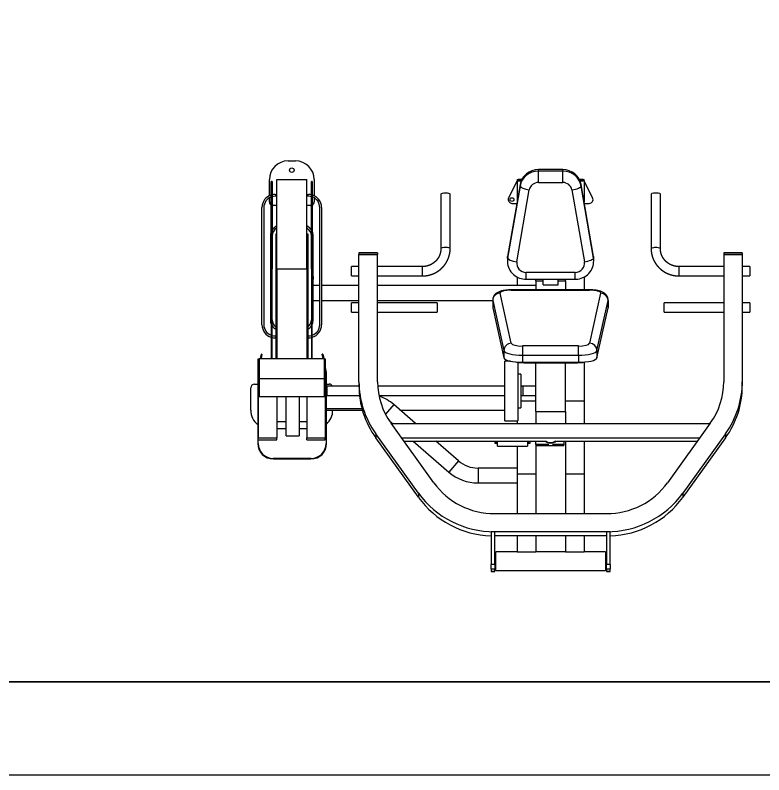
# Model space of a CAD drawing. Header units: millimetres. Extents: x -396 to 32754, y 354 to 22128.
# Drawn here: x 7821 to 9831, y 354 to 2394 of the extents above; entities that cross this region are included whole.
import ezdxf

# ---------------------------------------------------------------- set-up
doc = ezdxf.new("R2010")
doc.units = ezdxf.units.MM
for name, color, linetype in [('equipments', 250, 'Continuous'), ('furniture', 26, 'Continuous'), ('walls', 5, 'Continuous')]:
    doc.layers.add(name, color=color, linetype=linetype)

# ---------------------------------------------------------------- blocks, each defined once
blk = doc.blocks.new('Fit27')
at = {"layer": 'equipments'}
for p, q in [((-705, 1099.8), (-685, 1099.8)), ((32.5, 1076.4), (-32.8, 1076.4)), ((-32.8, 1072.5), (-32.8, 1076.4)), ((32.5, 1072.5), (-32.8, 1072.5)), ((-32.8, 1041.9), (-32.8, 1072.5)), ((32.5, 1076.4), (32.5, 1072.5)), ((32.5, 1041.9), (32.5, 1072.5)), ((-755, 1006.4), (-755, 1049.8)), ((-750, 809.5), (-750, 1044.5)), ((-748, 1044.5), (-750, 1044.5)), ((-748, 1044.5), (-748, 809.5)), ((-735, 809.8), (-735, 1049.8)), ((-735, 1049.8), (-655, 1049.8)), ((-655, 809.8), (-655, 1049.8)), ((-642, 809.5), (-642, 1044.5)), ((-640, 1044.5), (-642, 1044.5)), ((-640, 1044.5), (-640, 809.5)), ((-635, 1049.8), (-635, 1006.4)), ((-91.5, 1042.8), (-112.8, 1000.2)), ((-91.5, 1042.8), (-90, 1042.8)), ((-90, 1049.8), (-90, 1045.8)), ((-90, 1049.8), (-87, 1049.8)), ((-90, 1045.8), (-90, 990.2)), ((-77.5, 1049.8), (-87, 1049.8)), ((-87, 1045.8), (-87, 1049.8)), ((-79.3, 1045.8), (-87, 1045.8)), ((-87, 1045.8), (-79.3, 1045.8)), ((-32.8, 1041.9), (32.5, 1041.9)), ((87, 1049.8), (77.2, 1049.8)), ((90, 1045.8), (79.1, 1045.8)), ((79.1, 1045.8), (87, 1045.8)), ((87, 1049.8), (90, 1049.8)), ((87, 1049.8), (87, 1045.8)), ((90, 1045.8), (90, 1049.8)), ((90, 1045.8), (90, 988.7)), ((90, 1042.8), (91.5, 1042.8)), ((112.8, 1000.2), (91.5, 1042.8)), ((-82.1, 1036), (-115.4, 842.9)), ((-82.1, 1032.2), (-115.4, 839)), ((-90.8, 828.5), (-57.4, 1021.7)), ((-82.1, 1036), (-82.1, 1032.2)), ((57.2, 1021.7), (90.5, 828.5)), ((115.2, 842.9), (81.8, 1036)), ((81.8, 1032.2), (81.8, 1036)), ((115.2, 839), (81.8, 1032.2)), ((-755, 989.8), (-755, 1000.7)), ((-740, 1009.8), (-735, 1009.8)), ((-735, 1004.8), (-740, 1004.8)), ((-655, 1009.8), (-650, 1009.8)), ((-650, 1004.8), (-655, 1004.8)), ((-635, 1000.7), (-635, 989.8)), ((-294.7, 1010.4), (-294.7, 864.3)), ((-269.7, 864.3), (-269.7, 1010.4)), ((269.7, 1010.4), (269.7, 864.3)), ((294.7, 864.3), (294.7, 1010.4)), ((-735, 979.8), (-745, 979.8)), ((-645, 979.8), (-655, 979.8)), ((-103.8, 985.8), (-90.8, 985.8)), ((90.5, 985.8), (103.8, 985.8)), ((-775, 659.8), (-775, 974.8)), ((-770, 974.8), (-770, 659.8)), ((-620, 659.8), (-620, 974.8)), ((-615, 974.8), (-615, 659.8)), ((-752.5, 898), (-752.5, 673)), ((-752.5, 898), (-750, 898)), ((-748, 898), (-747.5, 898)), ((-747.5, 673), (-747.5, 898)), ((-738, 903.5), (-738, 569)), ((-738, 903.5), (-735, 903.5)), ((-655, 903.5), (-652, 903.5)), ((-652, 903.5), (-652, 569)), ((-642.5, 898), (-642.5, 673)), ((-642.5, 898), (-642, 898)), ((-640, 898), (-637.5, 898)), ((-637.5, 789.3), (-637.5, 898)), ((-464.7, 852.8), (-514.7, 852.8)), ((-514.7, 852.8), (-514.7, 848)), ((-514.7, 506.9), (-514.7, 848)), ((-464.7, 848), (-514.7, 848)), ((-514.7, 848), (-464.7, 848)), ((-464.7, 852.8), (-464.7, 848)), ((-464.7, 506.9), (-464.7, 848)), ((-115.4, 839), (-115.4, 842.9)), ((115.2, 842.9), (115.2, 839)), ((514.7, 852.8), (464.7, 852.8)), ((464.7, 852.8), (464.7, 848)), ((464.7, 848), (464.7, 506.9)), ((514.7, 848), (464.7, 848)), ((464.7, 848), (514.7, 848)), ((514.7, 852.8), (514.7, 848)), ((514.7, 848), (514.7, 506.9)), ((-116.1, 834.9), (-116.1, 831)), ((115.9, 831), (115.9, 834.9)), ((-750, 809.5), (-750, 571.2)), ((-748, 809.5), (-750, 809.5)), ((-748, 571.2), (-748, 809.5)), ((-735, 809.8), (-735, 569)), ((-735, 809.8), (-655, 809.8)), ((-655, 809.8), (-655, 569)), ((-642, 809.5), (-642, 571.2)), ((-640, 809.5), (-642, 809.5)), ((-640, 571.2), (-640, 809.5)), ((-514.7, 815.9), (-534.7, 815.9)), ((-534.7, 791.2), (-534.7, 815.9)), ((-344.7, 815.9), (-464.7, 815.9)), ((-344.7, 815.9), (-344.7, 791.2)), ((65.9, 800.4), (-66.1, 800.4)), ((-66.1, 781.9), (-66.1, 800.4)), ((65.9, 781.9), (65.9, 800.4)), ((464.7, 815.9), (344.7, 815.9)), ((344.7, 791.2), (344.7, 815.9)), ((534.7, 815.9), (514.7, 815.9)), ((534.7, 815.9), (534.7, 791.2)), ((-637.5, 789.3), (-637.5, 781.8)), ((-637.5, 673), (-637.5, 781.8)), ((-534.7, 790.9), (-534.7, 791.2)), ((-534.7, 790.9), (-514.7, 790.9)), ((-464.7, 790.9), (-344.7, 790.9)), ((-344.7, 791.2), (-344.7, 790.9)), ((-90, 787.9), (-90, 764.8)), ((-66.1, 781.9), (65.9, 781.9)), ((-40, 777.6), (-40, 781.9)), ((-40, 777.6), (-20, 777.6)), ((-40, 777.6), (-40, 753.5)), ((-20, 767.2), (-20, 781.9)), ((20, 767.2), (20, 781.9)), ((20, 777.6), (40, 777.6)), ((40, 777.6), (40, 781.9)), ((40, 777.6), (40, 753.5)), ((90, 788), (90, 753.5)), ((344.7, 790.9), (344.7, 791.2)), ((344.7, 790.9), (464.7, 790.9)), ((514.7, 790.9), (534.7, 790.9)), ((534.7, 791.2), (534.7, 790.9)), ((-620, 764.8), (-637.5, 764.8)), ((-514.7, 764.8), (-615, 764.8)), ((-40, 764.8), (-464.7, 764.8)), ((-20, 767.2), (20, 767.2)), ((-105.6, 610), (-135.6, 744.6)), ((104.4, 753.5), (-105.6, 753.5)), ((-105.6, 752.8), (-105.6, 753.5)), ((-105.6, 752.8), (104.4, 752.8)), ((134.3, 744.6), (104.3, 610)), ((104.4, 753.5), (104.4, 752.8)), ((-637.5, 724.8), (-620, 724.8)), ((-615, 724.8), (-514.7, 724.8)), ((-534.7, 693.7), (-534.7, 718.4)), ((-514.7, 718.4), (-534.7, 718.4)), ((-464.7, 724.8), (-155.6, 724.8)), ((-304.7, 718.4), (-464.7, 718.4)), ((-304.7, 718.4), (-304.7, 693.7)), ((-155.6, 725.7), (-155.6, 706.4)), ((-155.5, 725), (-125.5, 590.4)), ((-155.5, 725), (-155.5, 705.6)), ((124.3, 590.4), (154.3, 725)), ((154.3, 725), (154.3, 705.6)), ((154.4, 706.4), (154.4, 725.7)), ((464.7, 718.4), (304.7, 718.4)), ((304.7, 693.7), (304.7, 718.4)), ((534.7, 718.4), (514.7, 718.4)), ((534.7, 718.4), (534.7, 693.7)), ((-534.7, 693.4), (-534.7, 693.7)), ((-304.7, 693.7), (-304.7, 693.4)), ((-155.5, 705.6), (-125.5, 571.1)), ((124.3, 571.1), (154.3, 705.6)), ((304.7, 693.4), (304.7, 693.7)), ((534.7, 693.7), (534.7, 693.4)), ((-534.7, 693.4), (-514.7, 693.4)), ((-464.7, 693.4), (-304.7, 693.4)), ((304.7, 693.4), (464.7, 693.4)), ((514.7, 693.4), (534.7, 693.4)), ((-752.5, 673), (-750, 673)), ((-748, 673), (-747.5, 673)), ((-642.5, 673), (-642, 673)), ((-640, 673), (-637.5, 673)), ((-740, 629.8), (-738, 629.8)), ((-738, 624.8), (-740, 624.8)), ((-652, 629.8), (-650, 629.8)), ((-650, 624.8), (-652, 624.8)), ((74.4, 602.7), (-75.6, 602.7)), ((-75.6, 602.7), (-75.6, 578.2)), ((74.4, 578.2), (74.4, 602.7)), ((-778.9, 569), (-776.5, 581.1)), ((-775, 580.8), (-777.4, 569)), ((-775, 580.8), (-776.5, 581.1)), ((-611.5, 581.1), (-613, 580.8)), ((-610.6, 569), (-613, 580.8)), ((-611.5, 581.1), (-609.1, 569)), ((-125.5, 590.4), (-125.5, 571.1)), ((-75.6, 578.2), (74.4, 578.2)), ((-75.6, 578.2), (-75.6, 558.9)), ((74.4, 578.2), (74.4, 558.9)), ((124.3, 590.4), (124.3, 571.1)), ((-785, 517), (-785, 568.3)), ((-785, 568.3), (-782.5, 568.3)), ((-782.5, 569), (-607.5, 569)), ((-782.5, 569), (-782.5, 568.9)), ((-782.5, 568.9), (-782.5, 515.7)), ((-782.5, 568.9), (-607.5, 568.9)), ((-748, 571.2), (-750, 571.2)), ((-750, 571.2), (-750, 569)), ((-748, 569), (-748, 571.2)), ((-640, 571.2), (-642, 571.2)), ((-642, 571.2), (-642, 569)), ((-640, 569), (-640, 571.2)), ((-607.5, 568.9), (-607.5, 569)), ((-607.5, 515.7), (-607.5, 568.9)), ((-607.5, 568.3), (-605, 568.3)), ((-605, 568.3), (-605, 517)), ((-123, 401.9), (-123, 561.9)), ((-107.9, 561.9), (-123, 561.9)), ((-88, 559), (-88, 401.9)), ((-75.6, 558.9), (74.4, 558.9)), ((-65, 557.6), (-65, 558.9)), ((-65, 557.6), (65, 557.6)), ((-40, 426.7), (-40, 557.6)), ((40, 426.7), (40, 557.6)), ((65, 557.6), (65, 558.9)), ((90, 559.3), (90, 455.8)), ((-785, 539.3), (-786.5, 531.9)), ((-786.5, 531.9), (-786.5, 341.3)), ((-601.5, 531.9), (-605, 549.1)), ((-605, 541.6), (-603, 531.8)), ((-603, 531.8), (-603, 340.8)), ((-601.5, 341.3), (-601.5, 531.9)), ((-785, 517), (-785, 355.7)), ((-782.5, 517), (-785, 517)), ((-782.5, 515.7), (-607.5, 515.7)), ((-782.5, 515.7), (-782.5, 467.1)), ((-605, 517), (-607.5, 517)), ((-607.5, 467.1), (-607.5, 515.7)), ((-605, 517), (-605, 355.7)), ((-80, 526.9), (-88, 526.9)), ((-80, 526.9), (-80, 513.7)), ((-80, 513.7), (-80, 436.9)), ((-805, 430.2), (-805, 490.2)), ((-795, 500.2), (-786.5, 500.2)), ((-605, 500.2), (-603, 500.2)), ((-603, 494.4), (-605, 494.4)), ((-601.5, 500.2), (-595, 500.2)), ((-600, 494.4), (-601.5, 494.4)), ((-514.7, 494.4), (-600, 494.4)), ((-600, 469.4), (-600, 494.4)), ((-514.7, 506.9), (-514.7, 495.7)), ((-123, 494.4), (-464.3, 494.4)), ((-75, 494.4), (-80, 494.4)), ((-75, 494.4), (-75, 469.4)), ((-40, 494.4), (-75, 494.4)), ((514.7, 506.9), (514.7, 495.7)), ((-605, 469.5), (-603, 469.5)), ((-601.5, 469.5), (-600, 469.5)), ((-600, 469.4), (-513.3, 469.4)), ((-461, 469.4), (-123, 469.4)), ((-80, 469.4), (-75, 469.4)), ((-75, 469.5), (-40, 469.5)), ((-782.5, 467.1), (-607.5, 467.1)), ((-735, 467.1), (-735, 355.7)), ((-710, 361.8), (-710, 467.1)), ((-675, 467.1), (-675, 361.8)), ((-655, 467.1), (-655, 355.7)), ((-80, 455.8), (-40, 455.8)), ((40, 455.8), (90, 455.8)), ((90, 455.8), (90, 394.9)), ((-605, 434.8), (-603, 434.8)), ((-605, 430.8), (-603, 430.8)), ((-601.5, 434.8), (-506.8, 434.8)), ((-601.5, 430.8), (-505.7, 430.8)), ((-585, 430.8), (-585, 430.2)), ((-421.3, 445.4), (-443.6, 419.7)), ((-363.2, 394.9), (-421.3, 445.4)), ((-404.5, 430.8), (-123, 430.8)), ((-88, 436.9), (-80, 436.9)), ((-40, 426.7), (40, 426.7)), ((-40, 426.7), (-40, 394.9)), ((40, 426.7), (40, 394.9)), ((-735, 399.8), (-710, 399.8)), ((-675, 399.8), (-655, 399.8)), ((-434.4, 403.7), (-424.2, 394.9)), ((-313.8, 235.5), (-428.5, 395.2)), ((-428.4, 394.9), (428.4, 394.9)), ((-123, 401.9), (-88, 401.9)), ((-90, 401.9), (-90, 394.9)), ((428.5, 395.2), (313.8, 235.5)), ((-710, 380.2), (-735, 380.2)), ((-655, 380.2), (-675, 380.2)), ((-354.8, 207.6), (-469.5, 367.2)), ((-469.5, 367.2), (-469.5, 356)), ((469.5, 367.2), (354.8, 207.6)), ((469.5, 367.2), (469.5, 356)), ((-785, 355.7), (-735, 355.7)), ((-785, 350.8), (-785, 355.7)), ((-785, 350.8), (-735, 350.8)), ((-785, 340.8), (-785, 350.8)), ((-735, 350.8), (-735, 355.7)), ((-710, 361.8), (-675, 361.8)), ((-655, 355.7), (-605, 355.7)), ((-655, 350.8), (-655, 355.7)), ((-655, 350.8), (-605, 350.8)), ((-605, 350.8), (-605, 355.7)), ((-354.8, 196.3), (-469.5, 356)), ((-400.3, 355.9), (400.3, 355.9)), ((-393.9, 346.9), (-15.5, 346.9)), ((-369, 346.9), (-273.7, 264.2)), ((-247.5, 294.4), (-308, 346.9)), ((-150, 346.9), (-150, 341.7)), ((-145, 341.7), (-145, 346.9)), ((-142.5, 334.2), (-142.5, 346.9)), ((-62.5, 346.9), (-62.5, 334.2)), ((-60, 346.9), (-60, 341.7)), ((-55, 341.7), (-55, 346.9)), ((-40, 338.5), (-40, 346.9)), ((15.5, 346.9), (393.9, 346.9)), ((35, 346.9), (35, 338.5)), ((40, 346.9), (40, 152.4)), ((90, 346.9), (90, 259.4)), ((469.5, 356), (354.8, 196.3)), ((-145, 341.7), (-150, 341.7)), ((-150, 341.5), (-150, 341.7)), ((-150, 341.5), (-145, 341.5)), ((-145, 341.7), (-145, 341.5)), ((-142.5, 333.5), (-142.5, 334.2)), ((-142.5, 333.5), (-62.5, 333.5)), ((-90, 333.5), (-90, 259.4)), ((-62.5, 334.2), (-62.5, 333.5)), ((-60, 341.5), (-60, 341.7)), ((-55, 341.7), (-60, 341.7)), ((-60, 341.5), (-55, 341.5)), ((-55, 341.7), (-55, 341.5)), ((-5.2, 338.5), (-40, 338.5)), ((-40, 338.5), (-40, 335.9)), ((-40, 335.9), (-40, 152.4)), ((-40, 335.9), (-6.7, 335.9)), ((35, 338.5), (5.2, 338.5)), ((6.7, 335.9), (35, 335.9)), ((35, 338.5), (35, 335.9)), ((-643, 300.8), (-745, 300.8)), ((-744.5, 299.3), (-643.5, 299.3)), ((-247.5, 294.4), (-273.7, 264.2)), ((-90, 274.8), (-195, 274.8)), ((-195, 274.8), (-195, 234.8)), ((-90, 259.4), (-90, 152.4)), ((-90, 259.4), (-40, 259.4)), ((40, 259.4), (90, 259.4)), ((90, 259.4), (90, 152.4)), ((-195, 234.8), (-90, 234.8)), ((-354.8, 207.6), (-354.8, 196.3)), ((354.8, 207.6), (354.8, 196.3)), ((150, 152.4), (-150, 152.4)), ((-150, 103.7), (-160, 103.7)), ((-160, 103.7), (-160, 16)), ((150, 103.7), (-150, 103.7)), ((-150, 16), (-150, 103.7)), ((160, 103.7), (150, 103.7)), ((150, 103.7), (150, 16)), ((160, 16), (160, 103.7)), ((150, 92.5), (-150, 92.5)), ((-90, 92.5), (-90, 49.5)), ((-40, 92.5), (-40, 58.3)), ((40, 92.5), (40, 58.3)), ((90, 92.5), (90, 49.5)), ((-90, 50), (-147.5, 50)), ((-147.5, 0), (-147.5, 50)), ((-90, 49.5), (-40, 49.5)), ((-40, 58.3), (-40, 49.5)), ((40, 50), (-40, 50)), ((40, 58.3), (40, 49.5)), ((40, 49.5), (90, 49.5)), ((147.5, 50), (90, 50)), ((147.5, 50), (147.5, 0)), ((-160, 4), (-160, 16)), ((-150, 16), (-160, 16)), ((-160, 4), (-160, -2.7)), ((-160, 4), (-150, 4)), ((-150, 16), (-150, 4)), ((-150, -2.7), (-150, 4)), ((-147.5, 0), (147.5, 0)), ((160, 16), (150, 16)), ((150, 4), (150, 16)), ((150, 4), (160, 4)), ((150, 4), (150, -2.7)), ((160, 16), (160, 4)), ((160, -2.7), (160, 4)), ((-150, -2.7), (-160, -2.7)), ((-160, -3), (-160, -2.7)), ((-160, -3), (-150, -3)), ((-150, -2.7), (-150, -3)), ((160, -2.7), (150, -2.7)), ((150, -3), (150, -2.7)), ((150, -3), (160, -3)), ((160, -2.7), (160, -3))]:
    blk.add_line(p, q, dxfattribs=at)
for centre, radius in [((-695, 1074.8), 6), ((-103.8, 995.8), 5)]:
    blk.add_circle(centre, radius, dxfattribs=at)
for centre, radius, start, end in [((-705, 1049.8), 50, 90, 180), ((-685, 1049.8), 50, 0, 90), ((-740, 974.8), 35, 106.6016, 180), ((-740, 974.8), 30, 109.4712, 180), ((-740, 974.8), 35, 90, 103.213), ((-740, 974.8), 30, 90, 105.466), ((-650, 974.8), 35, 76.787, 90), ((-650, 974.8), 30, 74.534, 90), ((-650, 974.8), 35, 0, 73.3985), ((-650, 974.8), 30, 0, 70.5288), ((-103.8, 995.8), 10, 153.435, 270), ((103.8, 995.8), 10, 270, 26.5651), ((-745, 989.8), 10, 180, 240), ((-745, 989.8), 10, 252.5424, 270), ((-645, 989.8), 10, 270, 287.4576), ((-645, 989.8), 10, 300, 0), ((-722.5, 898), 30, 114.6243, 148.2117), ((-722.5, 898), 25, 120, 180), ((-667.5, 898), 30, 31.7884, 65.3757), ((-667.5, 898), 25, 0, 60), ((-722.5, 898), 30, 156.4436, 180), ((-667.5, 898), 30, 0, 23.5565), ((-740, 659.8), 35, 180, 253.3985), ((-740, 659.8), 30, 180, 250.5288), ((-722.5, 673), 30, 180, 203.5565), ((-722.5, 673), 30, 211.7884, 238.8911), ((-722.5, 673), 25, 180, 231.6839), ((-667.5, 673), 25, 308.3162, 0), ((-667.5, 673), 30, 301.1089, 328.2117), ((-667.5, 673), 30, 336.4436, 0), ((-650, 659.8), 35, 286.6016, 0), ((-650, 659.8), 30, 289.4712, 0), ((-740, 659.8), 30, 254.534, 270), ((-740, 659.8), 35, 256.787, 270), ((-650, 659.8), 30, 270, 285.466), ((-650, 659.8), 35, 270, 283.213), ((-795, 490.2), 10, 90, 180), ((-595, 490.2), 10, 24.9916, 90), ((-500, 354.8), 120, 49.0244, 70.8903), ((-755, 430.2), 50, 180, 230.9499), ((-635, 430.2), 50, 312.0671, 0), ((-635, 430.2), 50, 306.8699, 309.7918), ((-744.5, 341.3), 42, 180, 270), ((-745, 340.8), 40, 180, 270), ((-643.5, 341.3), 42, 270, 0), ((-643, 340.8), 40, 270, 0), ((-195, 354.8), 80, 229.0244, 270), ((-195, 354.8), 120, 229.0244, 270)]:
    blk.add_arc(centre, radius, start, end, dxfattribs=at)
for centre, major_axis, ratio, start_param, end_param in [((-32.8, 1028.1), (-50, 0), 0.965926, -1.570796, -0.165149), ((-32.8, 1024.2), (-50, 0), 0.965926, -1.570796, -0.165149), ((32.5, 1028.1), (-50, 0), 0.965926, -2.976444, -1.570796), ((32.5, 1024.2), (-50, 0), 0.965926, -2.976444, -1.570796), ((-32.8, 1017.7), (-25, 0), 0.965926, -1.570796, -0.165149), ((32.5, 1017.7), (-25, 0), 0.965926, -2.976444, -1.570796), ((-57.4, 1028.2), (-24.6, 4.3), 0.255298, 0.044022, 1.614818), ((57.2, 1028.2), (-24.6, -4.3), 0.255298, 1.526774, 3.097571), ((-282.2, 1010.4), (-12.5, 0), 0.224951, 3.141593, 6.283185), ((282.2, 1010.4), (-12.5, 0), 0.224951, -3.141593, 0), ((-282.2, 864.3), (-12.5, 0), 0.224951, 3.141593, 6.283185), ((282.2, 864.3), (-12.5, 0), 0.224951, -3.141593, 0), ((-66.1, 834.9), (-50, 0), 0.965926, -0.165149, 0), ((-66.1, 831), (-50, 0), 0.965926, -0.165149, 0), ((-90.8, 835), (-24.6, 4.3), 0.255298, 0.044022, 1.614818), ((90.5, 835), (-24.6, -4.3), 0.255298, 1.526774, 3.097571), ((65.9, 834.9), (-50, 0), 0.965926, -3.141593, -2.976444), ((65.9, 831), (-50, 0), 0.965926, 3.141593, 3.306741), ((-66.1, 824.6), (-25, 0), 0.965926, -0.165149, 1.570796), ((65.9, 824.6), (-25, 0), 0.965926, 1.570796, 3.306741), ((-135.6, 725.3), (-19.5, -4.4), 0.964322, -1.782528, -0.211731), ((-105.6, 745), (-30, 0), 0.258819, -1.570796, 0.057628), ((104.4, 745), (-30, 0), 0.258819, 3.083964, 4.712389), ((134.3, 725.3), (-19.5, 4.4), 0.964322, -2.929861, -1.359065), ((-105.6, 725.7), (-50, 0), 0.258819, 0, 0.057628), ((104.4, 725.7), (-50, 0), 0.258819, 3.083964, 3.141593), ((-105.6, 706.4), (-50, 0), 0.258819, 0, 0.057628), ((104.4, 706.4), (-50, 0), 0.258819, 3.083964, 3.141593), ((-105.6, 590.7), (-19.5, -4.4), 0.964322, -1.782528, -0.211731), ((-75.6, 610.4), (-30, 0), 0.258819, 0.057628, 1.570796), ((74.4, 610.4), (-30, 0), 0.258819, 1.570796, 3.083964), ((104.3, 590.7), (-19.5, 4.4), 0.964322, -2.929861, -1.359065), ((-75.6, 591.1), (-50, 0), 0.258819, 0.057628, 1.570796), ((74.4, 591.1), (-50, 0), 0.258819, 1.570796, 3.083964), ((-75.6, 571.8), (-50, 0), 0.258819, 0.057628, 1.570796), ((-65, 570.5), (-50, 0), 0.258819, 1.018501, 1.570796), ((65, 570.5), (-50, 0), 0.258819, 1.570796, 2.160095), ((74.4, 571.8), (-50, 0), 0.258819, 1.570796, 3.083964), ((-264.7, 506.9), (-250, 0), 0.97437, 0, 0.610865), ((-264.7, 495.7), (-250, 0), 0.97437, 0, 0.610865), ((-264.7, 506.9), (-200, 0), 0.97437, 0, 0.610865), ((264.7, 506.9), (-200, 0), 0.97437, 2.530727, 3.141593), ((264.7, 506.9), (-250, 0), 0.97437, 2.530727, 3.141593), ((264.7, 495.7), (-250, 0), 0.97437, 2.530727, 3.141593), ((0, 365.3), (-24, 0), 0.965926, 0.881024, 2.260569), ((0, 365.6), (-23, 0), 0.965926, 0.937908, 2.203685), ((0, 359.1), (-24.9, 0), 0.965926, 1.298776, 1.842817), ((-150, 347.3), (-200, 0), 0.97437, 0.610865, 1.570796), ((150, 347.3), (-200, 0), 0.97437, 1.570796, 2.530727), ((-150, 347.3), (-250, 0), 0.97437, 0.610865, 1.570796), ((150, 347.3), (-250, 0), 0.97437, 1.570796, 2.530727), ((-150, 336), (-250, 0), 0.97437, 0.610865, 1.530786), ((150, 336), (-250, 0), 0.97437, 1.610807, 2.530727)]:
    blk.add_ellipse(centre, major_axis=major_axis, ratio=ratio, start_param=start_param, end_param=end_param, dxfattribs=at)
for points, knots in [([(-91.5, 1042.8), (-91.1, 1043.6), (-90.3, 1045.1), (-90.1, 1045.5), (-90, 1045.8)], [0, 0, 0, 0, 2.528863, 4.866237, 4.866237, 4.866237, 4.866237]), ([(90, 1045.8), (90.1, 1045.5), (90.3, 1045.1), (91.1, 1043.6), (91.5, 1042.8)], [0, 0, 0, 0, 2.337374, 4.866237, 4.866237, 4.866237, 4.866237]), ([(-344.7, 790.9), (-344.6, 790.9), (-344.2, 790.9), (-343.8, 790.9), (-343.3, 790.9), (-342.8, 790.9), (-342.4, 790.9), (-341.9, 790.9), (-341.4, 790.9), (-340.9, 790.9), (-340.5, 791), (-340, 791), (-339.5, 791), (-339.1, 791.1), (-338.6, 791.1), (-338.1, 791.1), (-337.7, 791.2), (-337.2, 791.2), (-336.7, 791.3), (-336.2, 791.3), (-335.8, 791.4), (-335.3, 791.4), (-334.8, 791.5), (-334.4, 791.6), (-333.9, 791.6), (-333.4, 791.7), (-333, 791.8), (-332.5, 791.8), (-332, 791.9), (-331.6, 792), (-331.1, 792.1), (-330.7, 792.2), (-330.2, 792.2), (-329.7, 792.3), (-329.3, 792.4), (-328.8, 792.5), (-328.3, 792.6), (-327.9, 792.7), (-327.4, 792.8), (-327, 792.9), (-326.5, 793.1), (-326, 793.2), (-325.6, 793.3), (-325.1, 793.4), (-324.7, 793.5), (-324.2, 793.6), (-323.8, 793.8), (-323.3, 793.9), (-322.9, 794), (-322.4, 794.2), (-322, 794.3), (-321.5, 794.5), (-321.1, 794.6), (-320.6, 794.8), (-320.2, 794.9), (-319.7, 795.1), (-319.3, 795.2), (-318.8, 795.4), (-318.4, 795.5), (-317.9, 795.7), (-317.5, 795.9), (-317.1, 796), (-316.6, 796.2), (-316.2, 796.4), (-315.7, 796.6), (-315.3, 796.7), (-314.9, 796.9), (-314.4, 797.1), (-314, 797.3), (-313.6, 797.5), (-313.2, 797.7), (-312.7, 797.9), (-312.3, 798.1), (-311.9, 798.3), (-311.5, 798.5), (-311, 798.7), (-310.6, 798.9), (-310.2, 799.1), (-309.8, 799.3), (-309.4, 799.5), (-308.9, 799.7), (-308.5, 800), (-308.1, 800.2), (-307.7, 800.4), (-307.3, 800.6), (-306.9, 800.9), (-306.5, 801.1), (-306.1, 801.3), (-305.7, 801.6), (-305.3, 801.8), (-304.9, 802.1), (-304.5, 802.3), (-304.1, 802.6), (-303.7, 802.8), (-303.3, 803.1), (-302.9, 803.3), (-302.5, 803.6), (-302.1, 803.9), (-301.7, 804.1), (-301.3, 804.4), (-300.9, 804.7), (-300.6, 804.9), (-300.2, 805.2), (-299.8, 805.5), (-299.4, 805.8), (-299, 806), (-298.7, 806.3), (-298.3, 806.6), (-297.9, 806.9), (-297.6, 807.2), (-297.2, 807.5), (-296.8, 807.8), (-296.5, 808.1), (-296.1, 808.4), (-295.7, 808.7), (-295.4, 809), (-295, 809.3), (-294.7, 809.6), (-294.3, 809.9), (-294, 810.2), (-293.6, 810.5), (-293.3, 810.8), (-292.9, 811.2), (-292.6, 811.5), (-292.3, 811.8), (-291.9, 812.1), (-291.6, 812.5), (-291.2, 812.8), (-290.9, 813.1), (-290.6, 813.4), (-290.3, 813.8), (-289.9, 814.1), (-289.6, 814.5), (-289.3, 814.8), (-289, 815.1), (-288.7, 815.5), (-288.3, 815.8), (-288, 816.2), (-287.7, 816.5), (-287.4, 816.9), (-287.1, 817.3), (-286.8, 817.6), (-286.5, 818), (-286.2, 818.3), (-285.9, 818.7), (-285.6, 819.1), (-285.3, 819.4), (-285, 819.8), (-284.8, 820.2), (-284.5, 820.5), (-284.2, 820.9), (-283.9, 821.3), (-283.6, 821.7), (-283.4, 822), (-283.1, 822.4), (-282.8, 822.8), (-282.6, 823.2), (-282.3, 823.6), (-282, 824), (-281.8, 824.3), (-281.5, 824.7), (-281.3, 825.1), (-281, 825.5), (-280.8, 825.9), (-280.5, 826.3), (-280.3, 826.7), (-280, 827.1), (-279.8, 827.5), (-279.6, 827.9), (-279.3, 828.3), (-279.1, 828.7), (-278.9, 829.1), (-278.6, 829.5), (-278.4, 829.9), (-278.2, 830.4), (-278, 830.8), (-277.8, 831.2), (-277.5, 831.6), (-277.3, 832), (-277.1, 832.4), (-276.9, 832.9), (-276.7, 833.3), (-276.5, 833.7), (-276.3, 834.1), (-276.1, 834.5), (-275.9, 835), (-275.8, 835.4), (-275.6, 835.8), (-275.4, 836.2), (-275.2, 836.7), (-275, 837.1), (-274.9, 837.5), (-274.7, 838), (-274.5, 838.4), (-274.4, 838.8), (-274.2, 839.3), (-274, 839.7), (-273.9, 840.1), (-273.7, 840.6), (-273.6, 841), (-273.4, 841.5), (-273.3, 841.9), (-273.1, 842.3), (-273, 842.8), (-272.9, 843.2), (-272.7, 843.7), (-272.6, 844.1), (-272.5, 844.6), (-272.3, 845), (-272.2, 845.5), (-272.1, 845.9), (-272, 846.3), (-271.9, 846.8), (-271.8, 847.2), (-271.6, 847.7), (-271.5, 848.1), (-271.4, 848.6), (-271.3, 849.1), (-271.2, 849.5), (-271.2, 850), (-271.1, 850.4), (-271, 850.9), (-270.9, 851.3), (-270.8, 851.8), (-270.7, 852.2), (-270.7, 852.7), (-270.6, 853.2), (-270.5, 853.6), (-270.4, 854.1), (-270.4, 854.5), (-270.3, 855), (-270.3, 855.5), (-270.2, 855.9), (-270.1, 856.4), (-270.1, 856.8), (-270.1, 857.3), (-270, 857.8), (-270, 858.2), (-269.9, 858.7), (-269.9, 859.2), (-269.9, 859.6), (-269.8, 860.1), (-269.8, 860.5), (-269.8, 861), (-269.8, 861.5), (-269.8, 861.9), (-269.7, 862.4), (-269.7, 862.9), (-269.7, 863.3), (-269.7, 863.8), (-269.7, 864.1), (-269.7, 864.3)], [0, 0, 0, 0, 0.471618, 0.94323, 1.414818, 1.886372, 2.35789, 2.829374, 3.300824, 3.772245, 4.24364, 4.715011, 5.186365, 5.657704, 6.129032, 6.600355, 7.071676, 7.543, 8.01433, 8.485672, 8.95703, 9.428408, 9.89981, 10.371241, 10.842706, 11.314209, 11.785754, 12.257346, 12.728989, 13.200688, 13.672448, 14.144272, 14.616166, 15.088134, 15.560181, 16.032311, 16.504529, 16.976839, 17.449247, 17.921757, 18.394374, 18.867103, 19.339948, 19.812914, 20.286006, 20.759229, 21.232588, 21.706056, 22.179423, 22.652654, 23.125753, 23.598725, 24.071574, 24.544306, 25.016926, 25.489438, 25.961846, 26.434156, 26.906373, 27.3785, 27.850543, 28.322506, 28.794393, 29.26621, 29.737961, 30.209651, 30.681283, 31.152864, 31.624396, 32.095885, 32.567335, 33.03875, 33.510136, 33.981496, 34.452836, 34.924159, 35.39547, 35.866774, 36.338075, 36.809377, 37.280685, 37.752004, 38.223338, 38.694692, 39.166069, 39.637476, 40.108915, 40.580392, 41.051911, 41.523477, 41.995094, 42.466767, 42.938501, 43.410301, 43.88217, 44.354113, 44.826136, 45.298243, 45.770439, 46.242728, 46.715116, 47.187606, 47.660205, 48.132916, 48.605746, 49.078698, 49.551777, 50.02499, 50.49834, 50.971794, 51.445187, 51.918506, 52.391755, 52.864939, 53.338062, 53.81113, 54.284146, 54.757116, 55.230044, 55.702935, 56.175794, 56.648625, 57.121433, 57.594222, 58.066998, 58.539765, 59.012527, 59.48529, 59.958058, 60.430835, 60.903627, 61.376438, 61.849272, 62.322135, 62.795031, 63.267965, 63.740942, 64.213966, 64.687042, 65.160175, 65.63337, 66.106631, 66.579964, 67.053373, 67.526824, 68.000201, 68.473504, 68.946737, 69.419905, 69.893012, 70.366064, 70.839064, 71.312019, 71.784932, 72.257808, 72.730653, 73.20347, 73.676265, 74.149042, 74.621806, 75.094562, 75.567315, 76.040068, 76.512828, 76.985598, 77.458384, 77.931191, 78.404022, 78.876883, 79.349779, 79.822714, 80.295693, 80.768721, 81.241803, 81.714944, 82.188149, 82.661422, 83.134769, 83.608194, 84.081595, 84.554852, 85.027969, 85.500952, 85.973805, 86.446534, 86.919143, 87.391638, 87.864024, 88.336305, 88.808487, 89.280574, 89.752571, 90.224483, 90.696315, 91.168073, 91.639759, 92.11138, 92.58294, 93.054444, 93.525897, 93.997303, 94.468668, 94.939995, 95.41129, 95.882557, 96.353802, 96.825028, 97.29624, 97.767444, 98.238644, 98.709844, 99.181049, 99.652265, 100.123495, 100.594745, 101.066019, 101.537322, 102.008658, 102.480033, 102.951451, 103.422917, 103.894436, 104.366012, 104.837651, 105.309357, 105.781135, 106.25299, 106.724927, 107.19695, 107.669066, 108.141277, 108.613591, 109.086011, 109.558542, 110.03119, 110.503959, 110.976856, 111.449883, 111.923048, 112.396354, 112.869763, 113.343055, 113.816201, 114.289207, 114.762076, 115.234812, 115.707419, 116.179896, 116.652241, 117.124446, 117.59649, 117.59649, 117.59649, 117.59649]), ([(-294.7, 864.3), (-294.7, 864.2), (-294.7, 863.9), (-294.7, 863.6), (-294.7, 863.3), (-294.7, 863), (-294.7, 862.7), (-294.8, 862.4), (-294.8, 862.1), (-294.8, 861.8), (-294.8, 861.5), (-294.8, 861.2), (-294.8, 860.9), (-294.9, 860.6), (-294.9, 860.3), (-294.9, 860), (-294.9, 859.7), (-295, 859.4), (-295, 859.1), (-295, 858.8), (-295.1, 858.5), (-295.1, 858.2), (-295.2, 857.9), (-295.2, 857.6), (-295.2, 857.3), (-295.3, 857), (-295.3, 856.7), (-295.4, 856.4), (-295.4, 856.1), (-295.5, 855.8), (-295.5, 855.5), (-295.6, 855.2), (-295.7, 854.9), (-295.7, 854.6), (-295.8, 854.3), (-295.9, 854), (-295.9, 853.7), (-296, 853.4), (-296.1, 853.1), (-296.1, 852.8), (-296.2, 852.5), (-296.3, 852.2), (-296.4, 851.9), (-296.5, 851.6), (-296.5, 851.3), (-296.6, 851), (-296.7, 850.7), (-296.8, 850.4), (-296.9, 850.1), (-297, 849.9), (-297.1, 849.6), (-297.2, 849.3), (-297.3, 849), (-297.4, 848.7), (-297.5, 848.4), (-297.6, 848.1), (-297.7, 847.8), (-297.8, 847.5), (-297.9, 847.3), (-298, 847), (-298.1, 846.7), (-298.2, 846.4), (-298.4, 846.1), (-298.5, 845.8), (-298.6, 845.6), (-298.7, 845.3), (-298.8, 845), (-299, 844.7), (-299.1, 844.4), (-299.2, 844.2), (-299.4, 843.9), (-299.5, 843.6), (-299.6, 843.3), (-299.8, 843.1), (-299.9, 842.8), (-300, 842.5), (-300.2, 842.2), (-300.3, 842), (-300.5, 841.7), (-300.6, 841.4), (-300.8, 841.2), (-300.9, 840.9), (-301.1, 840.6), (-301.2, 840.4), (-301.4, 840.1), (-301.5, 839.8), (-301.7, 839.6), (-301.9, 839.3), (-302, 839), (-302.2, 838.8), (-302.4, 838.5), (-302.5, 838.3), (-302.7, 838), (-302.9, 837.8), (-303, 837.5), (-303.2, 837.3), (-303.4, 837), (-303.6, 836.8), (-303.8, 836.5), (-303.9, 836.3), (-304.1, 836), (-304.3, 835.8), (-304.5, 835.5), (-304.7, 835.3), (-304.9, 835), (-305.1, 834.8), (-305.2, 834.5), (-305.4, 834.3), (-305.6, 834.1), (-305.8, 833.8), (-306, 833.6), (-306.2, 833.4), (-306.4, 833.1), (-306.6, 832.9), (-306.8, 832.7), (-307, 832.4), (-307.3, 832.2), (-307.5, 832), (-307.7, 831.7), (-307.9, 831.5), (-308.1, 831.3), (-308.3, 831.1), (-308.5, 830.9), (-308.8, 830.6), (-309, 830.4), (-309.2, 830.2), (-309.4, 830), (-309.6, 829.8), (-309.9, 829.5), (-310.1, 829.3), (-310.3, 829.1), (-310.6, 828.9), (-310.8, 828.7), (-311, 828.5), (-311.3, 828.3), (-311.5, 828.1), (-311.7, 827.9), (-312, 827.7), (-312.2, 827.5), (-312.4, 827.3), (-312.7, 827.1), (-312.9, 826.9), (-313.2, 826.7), (-313.4, 826.5), (-313.7, 826.3), (-313.9, 826.1), (-314.2, 825.9), (-314.4, 825.8), (-314.7, 825.6), (-314.9, 825.4), (-315.2, 825.2), (-315.4, 825), (-315.7, 824.9), (-315.9, 824.7), (-316.2, 824.5), (-316.5, 824.3), (-316.7, 824.2), (-317, 824), (-317.2, 823.8), (-317.5, 823.6), (-317.8, 823.5), (-318, 823.3), (-318.3, 823.2), (-318.6, 823), (-318.8, 822.8), (-319.1, 822.7), (-319.4, 822.5), (-319.7, 822.4), (-319.9, 822.2), (-320.2, 822.1), (-320.5, 821.9), (-320.8, 821.8), (-321, 821.6), (-321.3, 821.5), (-321.6, 821.3), (-321.9, 821.2), (-322.2, 821.1), (-322.4, 820.9), (-322.7, 820.8), (-323, 820.7), (-323.3, 820.5), (-323.6, 820.4), (-323.9, 820.3), (-324.2, 820.1), (-324.4, 820), (-324.7, 819.9), (-325, 819.8), (-325.3, 819.7), (-325.6, 819.5), (-325.9, 819.4), (-326.2, 819.3), (-326.5, 819.2), (-326.8, 819.1), (-327.1, 819), (-327.4, 818.9), (-327.7, 818.8), (-328, 818.7), (-328.3, 818.6), (-328.6, 818.5), (-328.9, 818.4), (-329.2, 818.3), (-329.5, 818.2), (-329.8, 818.1), (-330.1, 818), (-330.4, 817.9), (-330.7, 817.8), (-331, 817.7), (-331.3, 817.6), (-331.6, 817.6), (-331.9, 817.5), (-332.2, 817.4), (-332.5, 817.3), (-332.8, 817.2), (-333.1, 817.2), (-333.4, 817.1), (-333.7, 817), (-334.1, 817), (-334.4, 816.9), (-334.7, 816.8), (-335, 816.8), (-335.3, 816.7), (-335.6, 816.7), (-335.9, 816.6), (-336.2, 816.6), (-336.5, 816.5), (-336.8, 816.5), (-337.2, 816.4), (-337.5, 816.4), (-337.8, 816.3), (-338.1, 816.3), (-338.4, 816.2), (-338.7, 816.2), (-339, 816.2), (-339.3, 816.1), (-339.7, 816.1), (-340, 816.1), (-340.3, 816), (-340.6, 816), (-340.9, 816), (-341.2, 816), (-341.6, 816), (-341.9, 815.9), (-342.2, 815.9), (-342.5, 815.9), (-342.8, 815.9), (-343.1, 815.9), (-343.4, 815.9), (-343.8, 815.9), (-344.1, 815.9), (-344.4, 815.9), (-344.6, 815.9), (-344.7, 815.9)], [0, 0, 0, 0, 0.317458, 0.634879, 0.952318, 1.269729, 1.58711, 1.904458, 2.221776, 2.539064, 2.856325, 3.17356, 3.490773, 3.807965, 4.12514, 4.4423, 4.759449, 5.076587, 5.39372, 5.710849, 6.027976, 6.345106, 6.662241, 6.979384, 7.296537, 7.613703, 7.930886, 8.248088, 8.565313, 8.882562, 9.199839, 9.517148, 9.83449, 10.151869, 10.469287, 10.786749, 11.104256, 11.421812, 11.73937, 12.056879, 12.374341, 12.691758, 13.009135, 13.326474, 13.643777, 13.961049, 14.278291, 14.595507, 14.9127, 15.229872, 15.547028, 15.864168, 16.181298, 16.498419, 16.815534, 17.132647, 17.44976, 17.766876, 18.083999, 18.401131, 18.718276, 19.035435, 19.352613, 19.669813, 19.987036, 20.304287, 20.621569, 20.938883, 21.256235, 21.573626, 21.891059, 22.208538, 22.526067, 22.843627, 23.161109, 23.478498, 23.795797, 24.113008, 24.430136, 24.747184, 25.064154, 25.38105, 25.697875, 26.014631, 26.331323, 26.647953, 26.964525, 27.28104, 27.597503, 27.913917, 28.230284, 28.546608, 28.862892, 29.179138, 29.49535, 29.811531, 30.127683, 30.443811, 30.759916, 31.076003, 31.392073, 31.70813, 32.024177, 32.340218, 32.656254, 32.97229, 33.288328, 33.604371, 33.920423, 34.236486, 34.552564, 34.868659, 35.184775, 35.500915, 35.817083, 36.13328, 36.44951, 36.765777, 37.082084, 37.398434, 37.714829, 38.031274, 38.347772, 38.664325, 38.980938, 39.297613, 39.614354, 39.931164, 40.248046, 40.565005, 40.882043, 41.199163, 41.51637, 41.833666, 42.151056, 42.468542, 42.786037, 43.103432, 43.420732, 43.737939, 44.055057, 44.37209, 44.689041, 45.005913, 45.322709, 45.639433, 45.956088, 46.272677, 46.589204, 46.905672, 47.222084, 47.538443, 47.854752, 48.171016, 48.487236, 48.803417, 49.119561, 49.435671, 49.751752, 50.067805, 50.383835, 50.699844, 51.015835, 51.331813, 51.647779, 51.963738, 52.279692, 52.595644, 52.911599, 53.227558, 53.543526, 53.859505, 54.175499, 54.49151, 54.807543, 55.1236, 55.439685, 55.755801, 56.071952, 56.38814, 56.704368, 57.020641, 57.336962, 57.653333, 57.969759, 58.286242, 58.602787, 58.919396, 59.236073, 59.552822, 59.869646, 60.186548, 60.503532, 60.820601, 61.13776, 61.455012, 61.772359, 62.089807, 62.40726, 62.724613, 63.041871, 63.359035, 63.67611, 63.993099, 64.310006, 64.626835, 64.943588, 65.260268, 65.576881, 65.893428, 66.209913, 66.52634, 66.842711, 67.159031, 67.475302, 67.791528, 68.107712, 68.423858, 68.739968, 69.056046, 69.372095, 69.688119, 70.00412, 70.320102, 70.636069, 70.952023, 71.267968, 71.583906, 71.899842, 72.215778, 72.531717, 72.847663, 73.16362, 73.479589, 73.795575, 74.111581, 74.427609, 74.743663, 75.059747, 75.375862, 75.692013, 76.008202, 76.324432, 76.640705, 76.957025, 77.273392, 77.589807, 77.90627, 78.222776, 78.539273, 78.855862, 78.855862, 78.855862, 78.855862]), ([(269.7, 864.3), (269.7, 864.1), (269.7, 863.8), (269.7, 863.3), (269.7, 862.9), (269.7, 862.4), (269.8, 861.9), (269.8, 861.5), (269.8, 861), (269.8, 860.5), (269.8, 860.1), (269.9, 859.6), (269.9, 859.1), (269.9, 858.7), (270, 858.2), (270, 857.8), (270.1, 857.3), (270.1, 856.8), (270.1, 856.4), (270.2, 855.9), (270.3, 855.4), (270.3, 855), (270.4, 854.5), (270.4, 854.1), (270.5, 853.6), (270.6, 853.1), (270.7, 852.7), (270.7, 852.2), (270.8, 851.8), (270.9, 851.3), (271, 850.9), (271.1, 850.4), (271.2, 849.9), (271.2, 849.5), (271.3, 849), (271.4, 848.6), (271.5, 848.1), (271.7, 847.7), (271.8, 847.2), (271.9, 846.8), (272, 846.3), (272.1, 845.9), (272.2, 845.4), (272.4, 845), (272.5, 844.5), (272.6, 844.1), (272.7, 843.6), (272.9, 843.2), (273, 842.7), (273.2, 842.3), (273.3, 841.9), (273.4, 841.4), (273.6, 841), (273.7, 840.5), (273.9, 840.1), (274.1, 839.7), (274.2, 839.2), (274.4, 838.8), (274.5, 838.3), (274.7, 837.9), (274.9, 837.5), (275.1, 837), (275.2, 836.6), (275.4, 836.2), (275.6, 835.8), (275.8, 835.3), (276, 834.9), (276.2, 834.5), (276.4, 834.1), (276.6, 833.6), (276.8, 833.2), (277, 832.8), (277.2, 832.4), (277.4, 832), (277.6, 831.5), (277.8, 831.1), (278, 830.7), (278.2, 830.3), (278.4, 829.9), (278.7, 829.5), (278.9, 829.1), (279.1, 828.7), (279.4, 828.3), (279.6, 827.9), (279.8, 827.5), (280.1, 827.1), (280.3, 826.7), (280.5, 826.3), (280.8, 825.9), (281, 825.5), (281.3, 825.1), (281.5, 824.7), (281.8, 824.3), (282.1, 823.9), (282.3, 823.5), (282.6, 823.1), (282.9, 822.8), (283.1, 822.4), (283.4, 822), (283.7, 821.6), (283.9, 821.2), (284.2, 820.9), (284.5, 820.5), (284.8, 820.1), (285.1, 819.8), (285.4, 819.4), (285.6, 819), (285.9, 818.7), (286.2, 818.3), (286.5, 817.9), (286.8, 817.6), (287.1, 817.2), (287.4, 816.9), (287.7, 816.5), (288, 816.2), (288.4, 815.8), (288.7, 815.5), (289, 815.1), (289.3, 814.8), (289.6, 814.5), (289.9, 814.1), (290.3, 813.8), (290.6, 813.4), (290.9, 813.1), (291.3, 812.8), (291.6, 812.4), (291.9, 812.1), (292.3, 811.8), (292.6, 811.5), (292.9, 811.2), (293.3, 810.8), (293.6, 810.5), (294, 810.2), (294.3, 809.9), (294.7, 809.6), (295, 809.3), (295.4, 809), (295.7, 808.7), (296.1, 808.4), (296.5, 808.1), (296.8, 807.8), (297.2, 807.5), (297.6, 807.2), (297.9, 806.9), (298.3, 806.6), (298.7, 806.3), (299, 806), (299.4, 805.8), (299.8, 805.5), (300.2, 805.2), (300.6, 804.9), (300.9, 804.7), (301.3, 804.4), (301.7, 804.1), (302.1, 803.9), (302.5, 803.6), (302.9, 803.3), (303.3, 803.1), (303.7, 802.8), (304.1, 802.6), (304.5, 802.3), (304.9, 802.1), (305.3, 801.8), (305.7, 801.6), (306.1, 801.4), (306.5, 801.1), (306.9, 800.9), (307.3, 800.6), (307.7, 800.4), (308.1, 800.2), (308.5, 800), (308.9, 799.7), (309.4, 799.5), (309.8, 799.3), (310.2, 799.1), (310.6, 798.9), (311, 798.7), (311.4, 798.5), (311.9, 798.3), (312.3, 798.1), (312.7, 797.9), (313.2, 797.7), (313.6, 797.5), (314, 797.3), (314.4, 797.1), (314.9, 796.9), (315.3, 796.7), (315.7, 796.6), (316.2, 796.4), (316.6, 796.2), (317.1, 796), (317.5, 795.9), (317.9, 795.7), (318.4, 795.5), (318.8, 795.4), (319.3, 795.2), (319.7, 795.1), (320.2, 794.9), (320.6, 794.8), (321.1, 794.6), (321.5, 794.5), (322, 794.3), (322.4, 794.2), (322.9, 794), (323.3, 793.9), (323.8, 793.8), (324.2, 793.6), (324.7, 793.5), (325.1, 793.4), (325.6, 793.3), (326, 793.2), (326.5, 793.1), (327, 792.9), (327.4, 792.8), (327.9, 792.7), (328.3, 792.6), (328.8, 792.5), (329.3, 792.4), (329.7, 792.3), (330.2, 792.2), (330.6, 792.2), (331.1, 792.1), (331.6, 792), (332, 791.9), (332.5, 791.8), (333, 791.8), (333.4, 791.7), (333.9, 791.6), (334.4, 791.6), (334.8, 791.5), (335.3, 791.4), (335.8, 791.4), (336.2, 791.3), (336.7, 791.3), (337.2, 791.2), (337.6, 791.2), (338.1, 791.1), (338.6, 791.1), (339.1, 791.1), (339.5, 791), (340, 791), (340.5, 791), (340.9, 790.9), (341.4, 790.9), (341.9, 790.9), (342.4, 790.9), (342.8, 790.9), (343.3, 790.9), (343.8, 790.9), (344.2, 790.9), (344.6, 790.9), (344.7, 790.9)], [0, 0, 0, 0, 0.473057, 0.946315, 1.419698, 1.893029, 2.366295, 2.839498, 3.312639, 3.785723, 4.258753, 4.731733, 5.204668, 5.677562, 6.150421, 6.623247, 7.096048, 7.568826, 8.041587, 8.514336, 8.987078, 9.459816, 9.932557, 10.405305, 10.878064, 11.35084, 11.823637, 12.29646, 12.769315, 13.242205, 13.715136, 14.188112, 14.661139, 15.134221, 15.607364, 16.080572, 16.55385, 17.027203, 17.500636, 17.974071, 18.447427, 18.920708, 19.39392, 19.867066, 20.340152, 20.813184, 21.286165, 21.7591, 22.231996, 22.704856, 23.177685, 23.650488, 24.123271, 24.596037, 25.068791, 25.541539, 26.014286, 26.487035, 26.959793, 27.432562, 27.90535, 28.378159, 28.850996, 29.323865, 29.79677, 30.269717, 30.74271, 31.215754, 31.688854, 32.162015, 32.635242, 33.108539, 33.581912, 34.055361, 34.528741, 35.001978, 35.475078, 35.948046, 36.420888, 36.893607, 37.366209, 37.8387, 38.311084, 38.783367, 39.255552, 39.727646, 40.199652, 40.671576, 41.143423, 41.615197, 42.086904, 42.558547, 43.030133, 43.501665, 43.973148, 44.444587, 44.915986, 45.387351, 45.858686, 46.329995, 46.801284, 47.272556, 47.743817, 48.215071, 48.686323, 49.157577, 49.628838, 50.10011, 50.571399, 51.042708, 51.514042, 51.985407, 52.456806, 52.928244, 53.399726, 53.871256, 54.342839, 54.81448, 55.286183, 55.757953, 56.229794, 56.701712, 57.173711, 57.645795, 58.11797, 58.590241, 59.062611, 59.535086, 60.00767, 60.480369, 60.953188, 61.42613, 61.899202, 62.372407, 62.845752, 63.319219, 63.792598, 64.265839, 64.738946, 65.211924, 65.684779, 66.157515, 66.630137, 67.102651, 67.575061, 68.047372, 68.519588, 68.991715, 69.463758, 69.93572, 70.407607, 70.879423, 71.351174, 71.822863, 72.294496, 72.766077, 73.23761, 73.709101, 74.180553, 74.651972, 75.123362, 75.594727, 76.066072, 76.537401, 77.00872, 77.480032, 77.951342, 78.422654, 78.893974, 79.365305, 79.836651, 80.308019, 80.779411, 81.250833, 81.722289, 82.193783, 82.66532, 83.136905, 83.608542, 84.080235, 84.55199, 85.02381, 85.495701, 85.967667, 86.439712, 86.911841, 87.384059, 87.85637, 88.32878, 88.801292, 89.273912, 89.746645, 90.219494, 90.692465, 91.165563, 91.638793, 92.112159, 92.58565, 93.059062, 93.532337, 94.00548, 94.478495, 94.951388, 95.424164, 95.896827, 96.369382, 96.841834, 97.314187, 97.786447, 98.258618, 98.730704, 99.202711, 99.674643, 100.146504, 100.618299, 101.090033, 101.56171, 102.033335, 102.504913, 102.976447, 103.447942, 103.919403, 104.390835, 104.862241, 105.333626, 105.804995, 106.276352, 106.747701, 107.219047, 107.690394, 108.161748, 108.633111, 109.104489, 109.575885, 110.047305, 110.518753, 110.990233, 111.461749, 111.933306, 112.404908, 112.87656, 113.348265, 113.820027, 114.291851, 114.76374, 115.235697, 115.707725, 116.179824, 116.651992, 117.12422, 117.59649, 117.59649, 117.59649, 117.59649]), ([(344.7, 815.9), (344.6, 815.9), (344.4, 815.9), (344.1, 815.9), (343.8, 815.9), (343.5, 815.9), (343.1, 815.9), (342.8, 815.9), (342.5, 815.9), (342.2, 815.9), (341.9, 815.9), (341.6, 816), (341.2, 816), (340.9, 816), (340.6, 816), (340.3, 816), (340, 816.1), (339.7, 816.1), (339.4, 816.1), (339, 816.2), (338.7, 816.2), (338.4, 816.2), (338.1, 816.3), (337.8, 816.3), (337.5, 816.4), (337.2, 816.4), (336.8, 816.5), (336.5, 816.5), (336.2, 816.6), (335.9, 816.6), (335.6, 816.7), (335.3, 816.7), (335, 816.8), (334.7, 816.8), (334.4, 816.9), (334.1, 817), (333.7, 817), (333.4, 817.1), (333.1, 817.2), (332.8, 817.2), (332.5, 817.3), (332.2, 817.4), (331.9, 817.5), (331.6, 817.6), (331.3, 817.6), (331, 817.7), (330.7, 817.8), (330.4, 817.9), (330.1, 818), (329.8, 818.1), (329.5, 818.2), (329.2, 818.3), (328.9, 818.4), (328.6, 818.5), (328.3, 818.6), (328, 818.7), (327.7, 818.8), (327.4, 818.9), (327.1, 819), (326.8, 819.1), (326.5, 819.2), (326.2, 819.3), (325.9, 819.4), (325.6, 819.5), (325.3, 819.7), (325, 819.8), (324.7, 819.9), (324.4, 820), (324.2, 820.1), (323.9, 820.3), (323.6, 820.4), (323.3, 820.5), (323, 820.7), (322.7, 820.8), (322.4, 820.9), (322.2, 821.1), (321.9, 821.2), (321.6, 821.3), (321.3, 821.5), (321, 821.6), (320.8, 821.8), (320.5, 821.9), (320.2, 822.1), (319.9, 822.2), (319.7, 822.4), (319.4, 822.5), (319.1, 822.7), (318.8, 822.8), (318.6, 823), (318.3, 823.2), (318, 823.3), (317.8, 823.5), (317.5, 823.6), (317.2, 823.8), (317, 824), (316.7, 824.2), (316.5, 824.3), (316.2, 824.5), (315.9, 824.7), (315.7, 824.9), (315.4, 825), (315.2, 825.2), (314.9, 825.4), (314.7, 825.6), (314.4, 825.8), (314.2, 825.9), (313.9, 826.1), (313.7, 826.3), (313.4, 826.5), (313.2, 826.7), (312.9, 826.9), (312.7, 827.1), (312.4, 827.3), (312.2, 827.5), (312, 827.7), (311.7, 827.9), (311.5, 828.1), (311.2, 828.3), (311, 828.5), (310.8, 828.7), (310.6, 828.9), (310.3, 829.1), (310.1, 829.3), (309.9, 829.6), (309.6, 829.8), (309.4, 830), (309.2, 830.2), (309, 830.4), (308.8, 830.6), (308.5, 830.9), (308.3, 831.1), (308.1, 831.3), (307.9, 831.5), (307.7, 831.8), (307.5, 832), (307.3, 832.2), (307, 832.4), (306.8, 832.7), (306.6, 832.9), (306.4, 833.1), (306.2, 833.4), (306, 833.6), (305.8, 833.8), (305.6, 834.1), (305.4, 834.3), (305.2, 834.6), (305, 834.8), (304.9, 835), (304.7, 835.3), (304.5, 835.5), (304.3, 835.8), (304.1, 836), (303.9, 836.3), (303.7, 836.5), (303.6, 836.8), (303.4, 837), (303.2, 837.3), (303, 837.5), (302.9, 837.8), (302.7, 838), (302.5, 838.3), (302.3, 838.6), (302.2, 838.8), (302, 839.1), (301.8, 839.3), (301.7, 839.6), (301.5, 839.9), (301.4, 840.1), (301.2, 840.4), (301.1, 840.7), (300.9, 840.9), (300.8, 841.2), (300.6, 841.5), (300.5, 841.7), (300.3, 842), (300.2, 842.3), (300, 842.5), (299.9, 842.8), (299.7, 843.1), (299.6, 843.4), (299.5, 843.6), (299.3, 843.9), (299.2, 844.2), (299.1, 844.5), (299, 844.8), (298.8, 845), (298.7, 845.3), (298.6, 845.6), (298.5, 845.9), (298.3, 846.2), (298.2, 846.4), (298.1, 846.7), (298, 847), (297.9, 847.3), (297.8, 847.6), (297.7, 847.9), (297.6, 848.2), (297.5, 848.4), (297.4, 848.7), (297.3, 849), (297.2, 849.3), (297.1, 849.6), (297, 849.9), (296.9, 850.2), (296.8, 850.5), (296.7, 850.8), (296.6, 851), (296.5, 851.3), (296.4, 851.6), (296.4, 851.9), (296.3, 852.2), (296.2, 852.5), (296.1, 852.8), (296.1, 853.1), (296, 853.4), (295.9, 853.7), (295.9, 854), (295.8, 854.3), (295.7, 854.6), (295.7, 854.9), (295.6, 855.2), (295.5, 855.5), (295.5, 855.8), (295.4, 856.1), (295.4, 856.4), (295.3, 856.7), (295.3, 857), (295.2, 857.3), (295.2, 857.6), (295.2, 857.9), (295.1, 858.2), (295.1, 858.5), (295, 858.8), (295, 859.1), (295, 859.4), (294.9, 859.7), (294.9, 860), (294.9, 860.3), (294.9, 860.6), (294.8, 860.9), (294.8, 861.2), (294.8, 861.5), (294.8, 861.8), (294.8, 862.1), (294.8, 862.4), (294.7, 862.7), (294.7, 863), (294.7, 863.3), (294.7, 863.6), (294.7, 863.9), (294.7, 864.2), (294.7, 864.3)], [0, 0, 0, 0, 0.316216, 0.632357, 0.948528, 1.264674, 1.580792, 1.89688, 2.21294, 2.528973, 2.84498, 3.160965, 3.476931, 3.79288, 4.108815, 4.42474, 4.740657, 5.05657, 5.372482, 5.688395, 6.004314, 6.320241, 6.636179, 6.952132, 7.268104, 7.584096, 7.900113, 8.216158, 8.532233, 8.848343, 9.164491, 9.480679, 9.796911, 10.11319, 10.429521, 10.745905, 11.062346, 11.378849, 11.695415, 12.012049, 12.328754, 12.645533, 12.962389, 13.279327, 13.59635, 13.91346, 14.230662, 14.547959, 14.865355, 15.182784, 15.500118, 15.817356, 16.134503, 16.451561, 16.768534, 17.085426, 17.40224, 17.718981, 18.03565, 18.352253, 18.668791, 18.98527, 19.301691, 19.618059, 19.934377, 20.250648, 20.566876, 20.883063, 21.199214, 21.515332, 21.831419, 22.14748, 22.463516, 22.779533, 23.095532, 23.411518, 23.727493, 24.043461, 24.359425, 24.675387, 24.991352, 25.307323, 25.623302, 25.939294, 26.2553, 26.571325, 26.887371, 27.203443, 27.519542, 27.835672, 28.151837, 28.46804, 28.784283, 29.100571, 29.416905, 29.733291, 30.04973, 30.366226, 30.682783, 30.999403, 31.31609, 31.632848, 31.949679, 32.266586, 32.583574, 32.900646, 33.217804, 33.535053, 33.852395, 34.169834, 34.487315, 34.804744, 35.122123, 35.439455, 35.756744, 36.073993, 36.391206, 36.708385, 37.025534, 37.342656, 37.659754, 37.976833, 38.293894, 38.610941, 38.927978, 39.245007, 39.562032, 39.879056, 40.196083, 40.513114, 40.830154, 41.147206, 41.464273, 41.781357, 42.098463, 42.415594, 42.732751, 43.04994, 43.367162, 43.684422, 44.001721, 44.319064, 44.636454, 44.953893, 45.271385, 45.588863, 45.906292, 46.223673, 46.54101, 46.858306, 47.175565, 47.49279, 47.809983, 48.127149, 48.444289, 48.761408, 49.078509, 49.395594, 49.712667, 50.029731, 50.346788, 50.663843, 50.980898, 51.297956, 51.61502, 51.932093, 52.249179, 52.56628, 52.8834, 53.200541, 53.517707, 53.8349, 54.152125, 54.469383, 54.786678, 55.104012, 55.42139, 55.738814, 56.056287, 56.373784, 56.691199, 57.008527, 57.32577, 57.642933, 57.960017, 58.277026, 58.593964, 58.910833, 59.227638, 59.544379, 59.861062, 60.177689, 60.494262, 60.810786, 61.127262, 61.443695, 61.760087, 62.07644, 62.392759, 62.709046, 63.025303, 63.341534, 63.657742, 63.97393, 64.2901, 64.606256, 64.922399, 65.238534, 65.554663, 65.870789, 66.186915, 66.503043, 66.819176, 67.135318, 67.451471, 67.767638, 68.083822, 68.400026, 68.716252, 69.032504, 69.348783, 69.665094, 69.981439, 70.297821, 70.614242, 70.930706, 71.247215, 71.563773, 71.880382, 72.197046, 72.513766, 72.830546, 73.147389, 73.464298, 73.781276, 74.098325, 74.41545, 74.732651, 75.049933, 75.367299, 75.684751, 76.002252, 76.319672, 76.637003, 76.954247, 77.271406, 77.588481, 77.905471, 78.222372, 78.539139, 78.855862, 78.855862, 78.855862, 78.855862]), ([(-116.1, 831), (-116.1, 830.2), (-116, 823), (-112.5, 809.5), (-100.8, 794), (-84.4, 783.7), (-72, 782.5), (-66.1, 781.9)], [0, 0, 0, 0, 2.64158, 21.666589, 40.805325, 60.128398, 77.74706, 77.74706, 77.74706, 77.74706]), ([(65.9, 781.9), (66.5, 781.9), (73.6, 782), (87.3, 785.2), (103.3, 796.7), (113.9, 812.9), (115.2, 825.1), (115.9, 831)], [0, 0, 0, 0, 1.885397, 21.392258, 40.801045, 60.025673, 77.733381, 77.733381, 77.733381, 77.733381]), ([(-637.5, 781.8), (-637.5, 781.8), (-637.5, 782.2), (-637.5, 783), (-637.6, 784.2), (-637.7, 785.5), (-637.6, 786.8), (-637.5, 788), (-637.5, 788.8), (-637.5, 789.2), (-637.5, 789.3)], [0, 0, 0, 0, 0.143923, 1.443662, 2.746972, 4.018193, 5.289414, 6.592724, 7.892463, 8.036385, 8.036385, 8.036385, 8.036385]), ([(-105.6, 753.5), (-108, 753.4), (-113.2, 753.3), (-120.4, 752.7), (-126.6, 751.8), (-133.4, 750.3), (-138.8, 748.5), (-143.7, 745.8), (-147.1, 743.5), (-150.7, 740), (-154.4, 734.1), (-155.6, 728.9), (-155.6, 725.8), (-155.6, 725.7)], [0, 0, 0, 0, 7.286504, 15.363046, 22.580792, 27.787487, 39.41103, 44.118305, 48.444713, 54.238464, 61.078929, 70.620603, 70.854007, 70.854007, 70.854007, 70.854007]), ([(154.4, 725.7), (154.2, 727.7), (153.9, 731.7), (151.6, 736.9), (148.4, 741.2), (144.9, 744.3), (140, 747.3), (132, 750.6), (121.1, 752.7), (110.5, 753.4), (105.9, 753.5), (104.4, 753.5)], [0, 0, 0, 0, 6.308184, 12.694606, 17.94676, 23.800686, 28.948798, 38.60742, 56.8588, 66.429392, 70.808366, 70.808366, 70.808366, 70.808366])]:
    blk.add_open_spline(points, degree=3, knots=knots, dxfattribs=at)

msp = doc.modelspace()

# ---------------------------------------------------------------- linework, layer by layer
at = {"layer": 'walls'}
for points in [[(-296.4, 7529), (-296.4, 604), (-296.4, 354), (21593.2, 354.1)], [(16378.6, 1329), (15528.6, 1329), (15528.6, 604), (378.6, 604)]]:
    msp.add_lwpolyline(points, dxfattribs=at)
msp.add_lwpolyline([(15528.6, 604), (15528.6, 604), (378.6, 604)], close=True, dxfattribs=at)

# ---------------------------------------------------------------- block references
at = {"layer": 'furniture'}
msp.add_blockref('Fit27', (9258.7, 902.9), dxfattribs=at)

doc.saveas('drawing.dxf')
